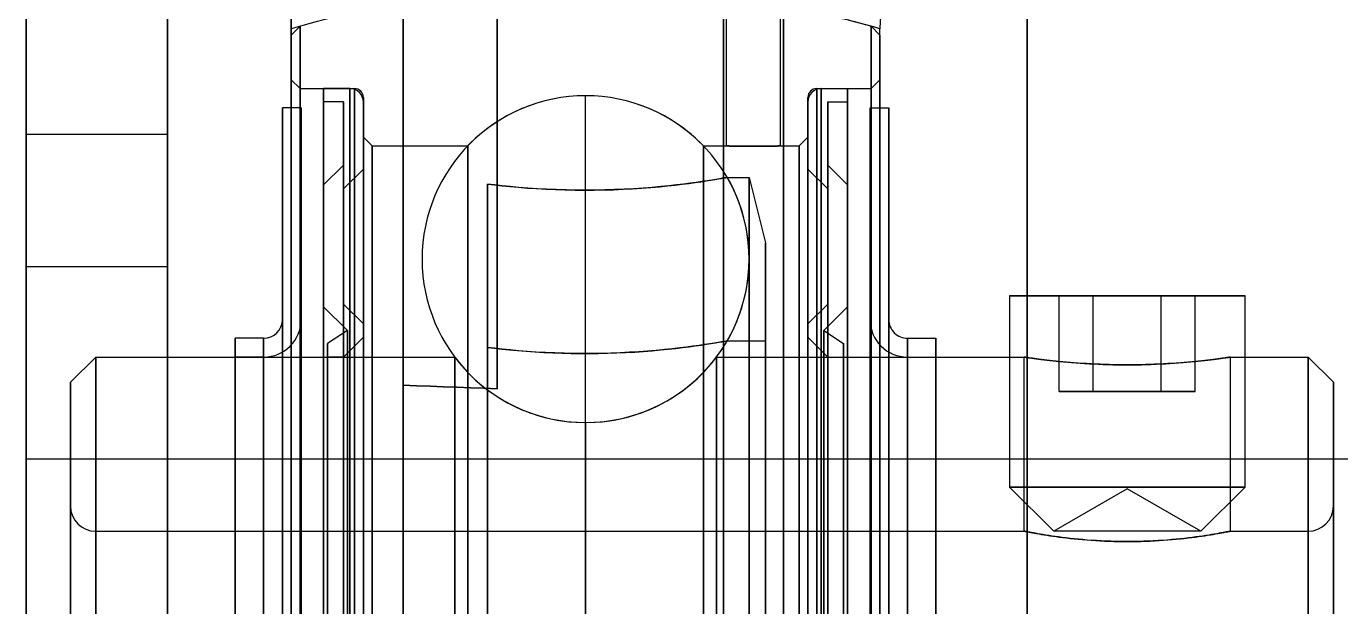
# Model space of a CAD drawing. Header units: millimetres. Extents: x 150937 to 394412, y 327166 to 584759.
# Drawn here: x 224590.89 to 224635.54, y 443110.91 to 443130.65 of the extents above; entities that cross this region are included whole.
import ezdxf

# ---------------------------------------------------------------- set-up
doc = ezdxf.new("R2010")
doc.units = ezdxf.units.MM
doc.layers.add('MAIN-1', color=7, linetype='Continuous')

# ---------------------------------------------------------------- blocks, each defined once
blk = doc.blocks.new('ucf207')
at = {"layer": 'MAIN-1'}
for p, q in [((0, -46), (0, 46)), ((0, 46), (0, -46)), ((0, 31), (0, 46)), ((0, 46), (0, 31)), ((4.8, 31), (4.8, 46)), ((4.8, 46), (4.8, 31)), ((12.8, 46), (12.8, -46)), ((12.8, -46), (12.8, 46)), ((34, 44.889), (34, -44.889)), ((34, -44.889), (34, 44.889)), ((16, 22.341), (16, 40.019)), ((16, 40.019), (16, 22.341)), ((34, 39.583), (34, 0)), ((4.8, -38.88), (4.8, 38.88)), ((4.8, 38.88), (4.8, -38.88)), ((9, -38.88), (9, 38.88)), ((9, 38.88), (9, -38.88)), ((12.8, 22.464), (12.8, 37.161)), ((12.8, 37.161), (12.8, 22.464)), ((16, 22.341), (16, 37.161)), ((16, 37.161), (16, 22.341)), ((23.68, 35.92), (23.68, -36)), ((23.68, -36), (23.68, 35.92)), ((25.72, 35.92), (25.72, -36)), ((25.72, -36), (25.72, 35.92)), ((23.68, 35.614), (23.68, 0)), ((23.68, 0), (23.68, 35.614)), ((23.791, 30.6), (23.791, 35.68)), ((25.609, 35.388), (25.609, 30.6)), ((25.72, 35.286), (25.72, 0)), ((25.72, 0), (25.72, 35.286)), ((9, 34.369), (9.3, 34.669)), ((9, 14.4), (9, 34.583)), ((9.3, 0), (9.3, 34.669)), ((9.3, 34.669), (9.3, 0)), ((28.7, 34.669), (28.7, 0)), ((28.7, 0), (28.7, 34.669)), ((28.7, 34.669), (29, 34.369)), ((29, 0), (29, 34.583)), ((9, 34.369), (9, -34.369)), ((9, -34.369), (9, 34.369)), ((29, 0), (29, 34.369)), ((29, 34.369), (29, -34.369)), ((29, -34.369), (29, 34.369)), ((9, 32.85), (9.3, 32.55)), ((9, -32.85), (9, 32.85)), ((9, 32.85), (9, -32.85)), ((28.7, 32.55), (29, 32.85)), ((29, -32.85), (29, 32.85)), ((29, 32.85), (29, -32.85)), ((9.3, -32.55), (9.3, 32.55)), ((9.3, 32.55), (11.15, 32.55)), ((9.3, 32.55), (9.3, -32.55)), ((10.994, 32.55), (10.102, 32.55)), ((10.102, -32.55), (10.102, 32.55)), ((10.102, 32.55), (10.102, -32.55)), ((10.994, 0), (10.994, 32.55)), ((10.994, 32.55), (10.994, 0)), ((11.15, 0), (11.15, 32.55)), ((11.15, 32.55), (11.15, 0)), ((11.45, 32.25), (11.45, 0)), ((11.45, 0), (11.45, 32.25)), ((19, 0), (19, 32.305)), ((26.55, 0), (26.55, 32.25)), ((26.55, 32.25), (26.55, 0)), ((26.85, 32.55), (28.7, 32.55)), ((26.85, 0), (26.85, 32.55)), ((26.85, 32.55), (26.85, 0)), ((27.006, 0), (27.006, 32.55)), ((27.006, 32.55), (27.898, 32.55)), ((27.006, 32.55), (27.006, 0)), ((27.898, -32.55), (27.898, 32.55)), ((27.898, 32.55), (27.898, -32.55)), ((28.7, -32.55), (28.7, 32.55)), ((28.7, 32.55), (28.7, -32.55)), ((9.338, 31.899), (8.7, 31.899)), ((8.7, -31.899), (8.7, 31.899)), ((8.7, 31.899), (8.7, -31.899)), ((9.338, -31.899), (9.338, 31.899)), ((9.338, 31.899), (9.338, -31.899)), ((10.102, -32.093), (10.102, 32.094)), ((10.776, 32.094), (10.102, 32.094)), ((10.102, 32.094), (10.102, -32.093)), ((10.776, -32.093), (10.776, 32.094)), ((10.776, 32.094), (10.776, -32.093)), ((11.45, 0), (11.45, 32.094)), ((11.45, 32.094), (11.45, 0)), ((26.55, 0), (26.55, 32.094)), ((26.55, 32.094), (26.55, 0)), ((27.224, 32.094), (27.898, 32.094)), ((27.224, -32.093), (27.224, 32.094)), ((27.224, 32.094), (27.224, -32.093)), ((27.898, -32.093), (27.898, 32.094)), ((27.898, 32.094), (27.898, -32.093)), ((28.662, -31.899), (28.662, 31.899)), ((28.662, 31.899), (29.3, 31.899)), ((28.662, 31.899), (28.662, -31.899)), ((29.3, -31.899), (29.3, 31.899)), ((29.3, 31.899), (29.3, -31.899)), ((0, 26.5), (0, 31)), ((0, 26.5), (0, 31)), ((0, 31), (4.8, 31)), ((0, 31), (4.8, 31)), ((4.8, 26.5), (4.8, 31)), ((4.8, 31), (4.8, 26.5)), ((11.45, 30.9), (11.75, 30.6)), ((11.45, -30.9), (11.45, 30.9)), ((11.45, 30.9), (11.45, -30.9)), ((26.25, 30.6), (26.55, 30.9)), ((26.55, -30.9), (26.55, 30.9)), ((26.55, 30.9), (26.55, -30.9)), ((11.75, -30.6), (11.75, 30.6)), ((11.75, 30.6), (14.996, 30.6)), ((11.75, 30.6), (11.75, -30.6)), ((14.996, 0), (14.996, 30.6)), ((14.996, 30.6), (14.996, 0)), ((23.004, 0), (23.004, 30.6)), ((23.004, 30.6), (23.004, 0)), ((23.004, 30.6), (23.791, 30.6)), ((23.792, 30.6), (23.791, 30.6)), ((23.791, 30.6), (23.792, 30.6)), ((23.795, 30.6), (23.792, 30.6)), ((23.792, 30.6), (23.794, 30.6)), ((23.794, 30.6), (23.799, 30.6)), ((23.8, 30.6), (23.795, 30.6)), ((23.799, 30.6), (23.805, 30.6)), ((23.807, 30.6), (23.8, 30.6)), ((23.805, 30.6), (23.813, 30.599)), ((23.815, 30.599), (23.807, 30.6)), ((23.813, 30.599), (23.823, 30.599)), ((23.826, 30.599), (23.815, 30.599)), ((23.823, 30.599), (23.835, 30.599)), ((23.839, 30.599), (23.826, 30.599)), ((23.835, 30.599), (23.849, 30.598)), ((23.854, 30.598), (23.839, 30.599)), ((23.849, 30.598), (23.864, 30.598)), ((23.871, 30.598), (23.854, 30.598)), ((23.864, 30.598), (23.881, 30.597)), ((23.89, 30.597), (23.871, 30.598)), ((23.881, 30.597), (23.9, 30.597)), ((23.91, 30.597), (23.89, 30.597)), ((23.9, 30.597), (23.921, 30.596)), ((23.933, 30.596), (23.91, 30.597)), ((23.921, 30.596), (23.943, 30.596)), ((23.956, 30.596), (23.933, 30.596)), ((23.943, 30.596), (23.966, 30.595)), ((23.982, 30.595), (23.956, 30.596)), ((23.966, 30.595), (23.991, 30.595)), ((24.008, 30.594), (23.982, 30.595)), ((23.991, 30.595), (24.017, 30.594)), ((24.036, 30.594), (24.008, 30.594)), ((24.017, 30.594), (24.043, 30.594)), ((24.064, 30.593), (24.036, 30.594)), ((24.043, 30.594), (24.071, 30.593)), ((24.095, 30.592), (24.064, 30.593)), ((24.071, 30.593), (24.101, 30.592)), ((24.127, 30.592), (24.095, 30.592)), ((24.101, 30.592), (24.131, 30.592)), ((24.16, 30.591), (24.127, 30.592)), ((24.131, 30.592), (24.164, 30.591)), ((24.195, 30.591), (24.16, 30.591)), ((24.164, 30.591), (24.197, 30.591)), ((24.231, 30.59), (24.195, 30.591)), ((24.197, 30.591), (24.232, 30.59)), ((24.269, 30.59), (24.231, 30.59)), ((24.232, 30.59), (24.268, 30.59)), ((24.268, 30.59), (24.305, 30.589)), ((24.308, 30.589), (24.269, 30.59)), ((24.305, 30.589), (24.343, 30.589)), ((24.347, 30.589), (24.308, 30.589)), ((24.343, 30.589), (24.381, 30.588)), ((24.387, 30.588), (24.347, 30.589)), ((24.381, 30.588), (24.42, 30.588)), ((24.429, 30.588), (24.387, 30.588)), ((24.42, 30.588), (24.46, 30.587)), ((24.47, 30.587), (24.429, 30.588)), ((24.46, 30.587), (24.5, 30.587)), ((24.512, 30.587), (24.47, 30.587)), ((24.5, 30.587), (24.54, 30.587)), ((24.554, 30.587), (24.512, 30.587)), ((24.54, 30.587), (24.581, 30.587)), ((24.596, 30.587), (24.554, 30.587)), ((24.581, 30.587), (24.621, 30.587)), ((24.638, 30.587), (24.596, 30.587)), ((24.621, 30.587), (24.661, 30.587)), ((24.679, 30.586), (24.638, 30.587)), ((24.661, 30.587), (24.7, 30.586)), ((24.721, 30.586), (24.679, 30.586)), ((24.7, 30.586), (24.739, 30.587)), ((24.762, 30.587), (24.721, 30.586)), ((24.739, 30.587), (24.779, 30.587)), ((24.804, 30.587), (24.762, 30.587)), ((24.779, 30.587), (24.819, 30.587)), ((24.846, 30.587), (24.804, 30.587)), ((24.819, 30.587), (24.86, 30.587)), ((24.888, 30.587), (24.846, 30.587)), ((24.86, 30.587), (24.9, 30.587)), ((24.93, 30.587), (24.888, 30.587)), ((24.9, 30.587), (24.94, 30.587)), ((24.971, 30.588), (24.93, 30.587)), ((24.94, 30.587), (24.98, 30.588)), ((25.013, 30.588), (24.971, 30.588)), ((24.98, 30.588), (25.019, 30.588)), ((25.053, 30.589), (25.013, 30.588)), ((25.019, 30.588), (25.057, 30.589)), ((25.092, 30.589), (25.053, 30.589)), ((25.057, 30.589), (25.095, 30.589)), ((25.131, 30.59), (25.092, 30.589)), ((25.095, 30.589), (25.132, 30.59)), ((25.169, 30.59), (25.131, 30.59)), ((25.132, 30.59), (25.168, 30.59)), ((25.168, 30.59), (25.203, 30.591)), ((25.205, 30.591), (25.169, 30.59)), ((25.203, 30.591), (25.236, 30.591)), ((25.24, 30.591), (25.205, 30.591)), ((25.236, 30.591), (25.269, 30.592)), ((25.273, 30.592), (25.24, 30.591)), ((25.269, 30.592), (25.299, 30.592)), ((25.305, 30.592), (25.273, 30.592)), ((25.299, 30.592), (25.329, 30.593)), ((25.336, 30.593), (25.305, 30.592)), ((25.329, 30.593), (25.357, 30.594)), ((25.364, 30.594), (25.336, 30.593)), ((25.357, 30.594), (25.383, 30.594)), ((25.392, 30.594), (25.364, 30.594)), ((25.383, 30.594), (25.409, 30.595)), ((25.418, 30.595), (25.392, 30.594)), ((25.409, 30.595), (25.434, 30.595)), ((25.444, 30.596), (25.418, 30.595)), ((25.434, 30.595), (25.457, 30.596)), ((25.467, 30.596), (25.444, 30.596)), ((25.457, 30.596), (25.479, 30.596)), ((25.49, 30.597), (25.467, 30.596)), ((25.479, 30.596), (25.5, 30.597)), ((25.51, 30.597), (25.49, 30.597)), ((25.5, 30.597), (25.519, 30.597)), ((25.529, 30.598), (25.51, 30.597)), ((25.519, 30.597), (25.536, 30.598)), ((25.546, 30.598), (25.529, 30.598)), ((25.536, 30.598), (25.551, 30.598)), ((25.561, 30.599), (25.546, 30.598)), ((25.551, 30.598), (25.565, 30.599)), ((25.574, 30.599), (25.561, 30.599)), ((25.565, 30.599), (25.577, 30.599)), ((25.585, 30.599), (25.574, 30.599)), ((25.577, 30.599), (25.587, 30.599)), ((25.593, 30.6), (25.585, 30.599)), ((25.587, 30.599), (25.595, 30.6)), ((25.6, 30.6), (25.593, 30.6)), ((25.595, 30.6), (25.601, 30.6)), ((25.605, 30.6), (25.6, 30.6)), ((25.601, 30.6), (25.606, 30.6)), ((25.608, 30.6), (25.605, 30.6)), ((25.606, 30.6), (25.608, 30.6)), ((25.609, 30.6), (25.608, 30.6)), ((25.608, 30.6), (25.609, 30.6)), ((25.609, 30.6), (26.25, 30.6)), ((26.25, -30.6), (26.25, 30.6)), ((26.25, 30.6), (26.25, -30.6)), ((10.776, 29.946), (10.102, 29.272)), ((10.776, 29.946), (10.776, -29.946)), ((10.776, -29.946), (10.776, 29.946)), ((27.224, 29.946), (27.898, 29.272)), ((27.224, 29.946), (27.224, -29.946)), ((27.224, -29.946), (27.224, 29.946)), ((11.45, 29.811), (10.776, 29.137)), ((11.45, -29.811), (11.45, 29.811)), ((11.45, 29.811), (11.45, -29.811)), ((23.397, 29.456), (23.519, 29.477)), ((23.546, 29.481), (23.428, 29.461)), ((23.519, 29.477), (23.62, 29.494)), ((23.643, 29.498), (23.546, 29.481)), ((23.62, 29.494), (23.68, 29.504)), ((23.717, 29.511), (23.643, 29.498)), ((23.68, 29.504), (23.727, 29.513)), ((23.77, 29.52), (23.717, 29.511)), ((23.727, 29.513), (23.764, 29.519)), ((23.764, 29.519), (23.79, 29.524)), ((23.801, 29.526), (23.77, 29.52)), ((23.79, 29.524), (23.806, 29.527)), ((23.811, 29.528), (23.801, 29.526)), ((23.806, 29.527), (23.811, 29.528)), ((23.811, 29.528), (24.555, 29.528)), ((24.555, 29.528), (25.11, 27.306)), ((24.555, 29.528), (24.555, -29.527)), ((24.555, -29.527), (24.555, 29.528)), ((26.55, 29.811), (27.224, 29.137)), ((26.55, -29.811), (26.55, 29.811)), ((26.55, 29.811), (26.55, -29.811)), ((10.102, 29.272), (10.102, -29.272)), ((10.102, -29.272), (10.102, 29.272)), ((10.776, -29.137), (10.776, 29.137)), ((10.776, 29.137), (10.776, -29.137)), ((15.905, 29.274), (15.667, 29.303)), ((15.667, 29.303), (15.667, 3.638)), ((15.667, 29.303), (15.903, 29.274)), ((15.667, 23.748), (15.667, 29.303)), ((15.667, 29.303), (15.667, 23.748)), ((15.667, 3.638), (15.667, 29.303)), ((15.903, 29.274), (16.158, 29.246)), ((16.163, 29.245), (15.905, 29.274)), ((16.158, 29.246), (16.431, 29.218)), ((16.438, 29.218), (16.163, 29.245)), ((16.431, 29.218), (16.719, 29.192)), ((16.729, 29.191), (16.438, 29.218)), ((16.719, 29.192), (17.021, 29.168)), ((17.034, 29.167), (16.729, 29.191)), ((17.021, 29.168), (17.334, 29.147)), ((17.35, 29.146), (17.034, 29.167)), ((17.334, 29.147), (17.655, 29.129)), ((17.674, 29.128), (17.35, 29.146)), ((17.655, 29.129), (17.982, 29.114)), ((18.004, 29.113), (17.674, 29.128)), ((17.982, 29.114), (18.311, 29.104)), ((18.336, 29.103), (18.004, 29.113)), ((18.311, 29.104), (18.64, 29.097)), ((18.667, 29.097), (18.336, 29.103)), ((18.64, 29.097), (18.964, 29.095)), ((18.994, 29.095), (18.667, 29.097)), ((18.964, 29.095), (19.288, 29.096)), ((19.321, 29.097), (18.994, 29.095)), ((19.288, 29.096), (19.616, 29.102)), ((19.652, 29.103), (19.321, 29.097)), ((19.616, 29.102), (19.946, 29.112)), ((19.984, 29.113), (19.652, 29.103)), ((19.946, 29.112), (20.273, 29.125)), ((20.314, 29.127), (19.984, 29.113)), ((20.273, 29.125), (20.596, 29.143)), ((20.639, 29.145), (20.314, 29.127)), ((20.596, 29.143), (20.911, 29.163)), ((20.955, 29.166), (20.639, 29.145)), ((20.911, 29.163), (21.215, 29.187)), ((21.26, 29.19), (20.955, 29.166)), ((21.215, 29.187), (21.507, 29.212)), ((21.552, 29.217), (21.26, 29.19)), ((21.507, 29.212), (21.783, 29.24)), ((21.828, 29.244), (21.552, 29.217)), ((21.783, 29.24), (22.042, 29.268)), ((22.086, 29.273), (21.828, 29.244)), ((22.042, 29.268), (22.283, 29.296)), ((22.325, 29.302), (22.086, 29.273)), ((22.283, 29.296), (22.505, 29.325)), ((22.547, 29.33), (22.325, 29.302)), ((22.505, 29.325), (22.716, 29.353)), ((22.757, 29.359), (22.547, 29.33)), ((22.716, 29.353), (22.913, 29.381)), ((22.952, 29.387), (22.757, 29.359)), ((22.913, 29.381), (23.093, 29.408)), ((23.13, 29.414), (22.952, 29.387)), ((23.093, 29.408), (23.255, 29.433)), ((23.289, 29.439), (23.13, 29.414)), ((23.255, 29.433), (23.397, 29.456)), ((23.428, 29.461), (23.289, 29.439)), ((27.224, -29.137), (27.224, 29.137)), ((27.224, 29.137), (27.224, -29.137)), ((27.898, 29.272), (27.898, -29.272)), ((27.898, -29.272), (27.898, 29.272)), ((25.11, -27.305), (25.11, 27.306)), ((25.11, 27.306), (25.11, -27.305)), ((0, -26.5), (0, 26.5)), ((0, 26.5), (0, -26.5)), ((0, 26.5), (4.8, 26.5)), ((0, 26.5), (4.8, 26.5)), ((4.8, -26.5), (4.8, 26.5)), ((4.8, 26.5), (4.8, -26.5)), ((33.4, 25.5), (34, 25.5)), ((41.4, 25.5), (33.4, 25.5)), ((33.4, 25.5), (33.4, 19)), ((34, 25.5), (41.4, 25.5)), ((35.091, 25.5), (36.245, 25.5)), ((36.245, 25.5), (35.091, 25.5)), ((35.091, 22.25), (35.091, 25.5)), ((36.245, 25.5), (38.555, 25.5)), ((38.555, 25.5), (36.245, 25.5)), ((36.245, 22.25), (36.245, 25.5)), ((36.245, 22.25), (36.245, 25.5)), ((38.555, 25.5), (39.709, 25.5)), ((39.709, 25.5), (38.555, 25.5)), ((38.555, 22.25), (38.555, 25.5)), ((38.555, 22.25), (38.555, 25.5)), ((39.709, 22.25), (39.709, 25.5)), ((41.4, 23.42), (41.4, 25.5)), ((10.102, -25.13), (10.102, 25.131)), ((10.911, 24.322), (10.102, 25.131)), ((10.102, 25.131), (10.102, -25.13)), ((10.776, 25.224), (10.776, -25.224)), ((11.45, 24.55), (10.776, 25.224)), ((10.776, -25.224), (10.776, 25.224)), ((26.55, 24.55), (27.224, 25.224)), ((27.089, 24.322), (27.898, 25.131)), ((27.224, 25.224), (27.224, -25.224)), ((27.224, -25.224), (27.224, 25.224)), ((27.898, -25.13), (27.898, 25.131)), ((27.898, 25.131), (27.898, -25.13)), ((8.7, 24.696), (8.7, 0)), ((8.7, 0), (8.7, 24.696)), ((9.338, 24.696), (9.338, 0)), ((28.662, 0), (28.662, 24.696)), ((29.3, 24.696), (29.3, 0)), ((29.3, 0), (29.3, 24.696)), ((10.911, 24.322), (10.237, 23.877)), ((10.911, 24.322), (10.911, -24.322)), ((10.911, -24.322), (10.911, 24.322)), ((11.45, 24.55), (11.45, -24.55)), ((11.45, -24.55), (11.45, 24.55)), ((26.55, 24.55), (26.55, -24.55)), ((26.55, -24.55), (26.55, 24.55)), ((27.089, 24.322), (27.763, 23.877)), ((27.089, 24.322), (27.089, -24.322)), ((27.089, -24.322), (27.089, 24.322)), ((7.1, 24.058), (7.1, -24.058)), ((8.062, 24.058), (7.1, 24.058)), ((7.1, -24.058), (7.1, 24.058)), ((8.062, 24.058), (8.062, 0)), ((8.062, 0), (8.062, 24.058)), ((10.237, 23.877), (10.237, -23.876)), ((10.237, -23.876), (10.237, 23.877)), ((11.45, 24.094), (10.776, 23.42)), ((11.45, -24.094), (11.45, 24.094)), ((11.45, 24.094), (11.45, -24.094)), ((15.906, 23.719), (15.667, 23.748)), ((15.667, 3.276), (15.667, 23.748)), ((15.667, 23.748), (15.9, 23.72)), ((15.667, 23.748), (15.667, 3.276)), ((15.9, 23.72), (16.149, 23.692)), ((16.162, 23.69), (15.906, 23.719)), ((16.149, 23.692), (16.413, 23.665)), ((16.434, 23.663), (16.162, 23.69)), ((16.413, 23.665), (16.691, 23.64)), ((21.681, 23.674), (21.401, 23.648)), ((21.543, 23.661), (21.809, 23.687)), ((21.947, 23.702), (21.681, 23.674)), ((21.809, 23.687), (22.061, 23.715)), ((22.196, 23.731), (21.947, 23.702)), ((22.061, 23.715), (22.296, 23.743)), ((22.428, 23.76), (22.196, 23.731)), ((22.296, 23.743), (22.516, 23.771)), ((22.647, 23.788), (22.428, 23.76)), ((22.516, 23.771), (22.725, 23.799)), ((22.853, 23.817), (22.647, 23.788)), ((22.725, 23.799), (22.922, 23.827)), ((23.044, 23.846), (22.853, 23.817)), ((22.922, 23.827), (23.102, 23.854)), ((23.218, 23.872), (23.044, 23.846)), ((23.102, 23.854), (23.265, 23.88)), ((23.371, 23.897), (23.218, 23.872)), ((23.265, 23.88), (23.409, 23.903)), ((23.503, 23.919), (23.371, 23.897)), ((23.409, 23.903), (23.532, 23.924)), ((23.612, 23.937), (23.503, 23.919)), ((23.532, 23.924), (23.633, 23.941)), ((23.697, 23.952), (23.612, 23.937)), ((23.633, 23.941), (23.712, 23.955)), ((23.759, 23.963), (23.697, 23.952)), ((23.712, 23.955), (23.767, 23.965)), ((23.796, 23.97), (23.759, 23.963)), ((23.767, 23.965), (23.8, 23.971)), ((23.811, 23.972), (23.796, 23.97)), ((23.8, 23.971), (23.811, 23.972)), ((23.811, 23.972), (25.11, 23.972)), ((23.811, 23.972), (23.811, 23.972)), ((23.811, 23.972), (23.811, 23.972)), ((23.811, 23.972), (23.811, 23.972)), ((23.811, 23.972), (23.811, 23.972)), ((23.811, 23.972), (23.811, 23.972)), ((23.811, 23.972), (23.811, 23.972)), ((25.11, -23.972), (25.11, 23.972)), ((25.11, 23.972), (25.11, -23.972)), ((26.55, 24.094), (27.224, 23.42)), ((26.55, -24.094), (26.55, 24.094)), ((26.55, 24.094), (26.55, -24.094)), ((27.763, 23.877), (27.763, -23.876)), ((27.763, -23.876), (27.763, 23.877)), ((29.938, 24.058), (30.9, 24.058)), ((29.938, 24.058), (29.938, 0)), ((29.938, 0), (29.938, 24.058)), ((30.9, 24.058), (30.9, -24.058)), ((30.9, -24.058), (30.9, 24.058)), ((1.5, 22.562), (2.358, 23.42)), ((2.358, 23.42), (14.554, 23.42)), ((2.358, 23.42), (2.358, -23.42)), ((2.358, -23.42), (2.358, 23.42)), ((7.1, -23.42), (7.1, 23.42)), ((8.062, 23.42), (7.1, 23.42)), ((7.1, 23.42), (7.1, -23.42)), ((8.062, 0), (8.062, 23.42)), ((8.062, 23.42), (8.062, 0)), ((10.237, -23.42), (10.237, 23.42)), ((10.776, 23.42), (10.237, 23.42)), ((10.237, 23.42), (10.237, -23.42)), ((10.776, -23.42), (10.776, 23.42)), ((10.776, 23.42), (10.776, -23.42)), ((14.554, 23.42), (14.554, 0)), ((14.554, 0), (14.554, 23.42)), ((16.72, 23.637), (16.434, 23.663)), ((16.691, 23.64), (16.98, 23.616)), ((17.018, 23.613), (16.72, 23.637)), ((16.98, 23.616), (17.278, 23.595)), ((17.324, 23.592), (17.018, 23.613)), ((17.278, 23.595), (17.583, 23.577)), ((17.638, 23.575), (17.324, 23.592)), ((17.583, 23.577), (17.892, 23.563)), ((17.957, 23.56), (17.638, 23.575)), ((17.892, 23.563), (18.204, 23.552)), ((18.276, 23.55), (17.957, 23.56)), ((18.204, 23.552), (18.515, 23.544)), ((18.595, 23.543), (18.276, 23.55)), ((18.515, 23.544), (18.823, 23.541)), ((18.91, 23.54), (18.595, 23.543)), ((18.823, 23.541), (19.127, 23.54)), ((19.221, 23.541), (18.91, 23.54)), ((19.127, 23.54), (19.434, 23.543)), ((19.538, 23.545), (19.221, 23.541)), ((19.434, 23.543), (19.745, 23.55)), ((19.857, 23.554), (19.538, 23.545)), ((19.745, 23.55), (20.057, 23.561)), ((20.177, 23.566), (19.857, 23.554)), ((20.057, 23.561), (20.367, 23.575)), ((20.494, 23.582), (20.177, 23.566)), ((20.367, 23.575), (20.673, 23.592)), ((20.805, 23.601), (20.494, 23.582)), ((20.673, 23.592), (20.972, 23.613)), ((21.108, 23.623), (20.805, 23.601)), ((20.972, 23.613), (21.263, 23.636)), ((21.401, 23.648), (21.108, 23.623)), ((21.263, 23.636), (21.543, 23.661)), ((23.446, 23.42), (23.446, 0)), ((23.446, 0), (23.446, 23.42)), ((23.446, 23.42), (33.9, 23.42)), ((27.224, -23.42), (27.224, 23.42)), ((27.224, 23.42), (27.763, 23.42)), ((27.224, 23.42), (27.224, -23.42)), ((27.763, -23.42), (27.763, 23.42)), ((27.763, 23.42), (27.763, -23.42)), ((29.938, 0), (29.938, 23.42)), ((29.938, 23.42), (29.938, 0)), ((29.938, 23.42), (30.9, 23.42)), ((30.9, -23.42), (30.9, 23.42)), ((30.9, 23.42), (30.9, -23.42)), ((33.903, 23.419), (33.9, 23.42)), ((33.9, 23.42), (33.902, 23.42)), ((33.9, 17.5), (33.9, 23.42)), ((33.902, 23.42), (33.907, 23.419)), ((33.913, 23.418), (33.903, 23.419)), ((33.907, 23.419), (33.916, 23.418)), ((33.93, 23.415), (33.913, 23.418)), ((33.916, 23.418), (33.929, 23.416)), ((33.929, 23.416), (33.945, 23.413)), ((33.955, 23.412), (33.93, 23.415)), ((33.945, 23.413), (33.965, 23.41)), ((33.986, 23.407), (33.955, 23.412)), ((33.965, 23.41), (34.002, 23.405)), ((34.024, 23.402), (33.986, 23.407)), ((34.002, 23.405), (34.046, 23.399)), ((34.07, 23.395), (34.024, 23.402)), ((34.046, 23.399), (34.098, 23.391)), ((34.123, 23.388), (34.07, 23.395)), ((34.098, 23.391), (34.158, 23.383)), ((34.182, 23.379), (34.123, 23.388)), ((34.158, 23.383), (34.225, 23.374)), ((34.249, 23.37), (34.182, 23.379)), ((34.225, 23.374), (34.3, 23.364)), ((34.321, 23.361), (34.249, 23.37)), ((34.3, 23.364), (34.381, 23.353)), ((34.4, 23.35), (34.321, 23.361)), ((34.381, 23.353), (34.469, 23.342)), ((34.485, 23.34), (34.4, 23.35)), ((34.469, 23.342), (34.564, 23.33)), ((34.575, 23.329), (34.485, 23.34)), ((34.564, 23.33), (34.664, 23.318)), ((34.67, 23.317), (34.575, 23.329)), ((34.664, 23.318), (34.768, 23.306)), ((34.769, 23.306), (34.67, 23.317)), ((34.768, 23.306), (34.877, 23.294)), ((34.872, 23.295), (34.769, 23.306)), ((34.979, 23.283), (34.872, 23.295)), ((34.877, 23.294), (34.99, 23.282)), ((35.092, 23.272), (34.979, 23.283)), ((34.99, 23.282), (35.11, 23.27)), ((35.21, 23.26), (35.092, 23.272)), ((35.11, 23.27), (35.236, 23.258)), ((35.334, 23.249), (35.21, 23.26)), ((35.236, 23.258), (35.369, 23.246)), ((35.463, 23.238), (35.334, 23.249)), ((35.369, 23.246), (35.506, 23.234)), ((35.597, 23.227), (35.463, 23.238)), ((35.506, 23.234), (35.649, 23.223)), ((35.735, 23.217), (35.597, 23.227)), ((35.649, 23.223), (35.797, 23.212)), ((39.003, 23.212), (39.151, 23.223)), ((39.203, 23.227), (39.065, 23.217)), ((39.151, 23.223), (39.294, 23.234)), ((39.337, 23.238), (39.203, 23.227)), ((39.294, 23.234), (39.431, 23.246)), ((39.466, 23.249), (39.337, 23.238)), ((39.431, 23.246), (39.564, 23.258)), ((39.59, 23.26), (39.466, 23.249)), ((39.564, 23.258), (39.69, 23.27)), ((39.708, 23.272), (39.59, 23.26)), ((39.69, 23.27), (39.81, 23.282)), ((39.821, 23.283), (39.708, 23.272)), ((39.81, 23.282), (39.923, 23.294)), ((39.928, 23.295), (39.821, 23.283)), ((39.923, 23.294), (40.032, 23.306)), ((40.031, 23.306), (39.928, 23.295)), ((40.13, 23.317), (40.031, 23.306)), ((40.032, 23.306), (40.136, 23.318)), ((40.225, 23.329), (40.13, 23.317)), ((40.136, 23.318), (40.236, 23.33)), ((40.315, 23.34), (40.225, 23.329)), ((40.236, 23.33), (40.331, 23.342)), ((40.4, 23.35), (40.315, 23.34)), ((40.331, 23.342), (40.419, 23.353)), ((40.479, 23.361), (40.4, 23.35)), ((40.419, 23.353), (40.5, 23.364)), ((40.551, 23.37), (40.479, 23.361)), ((40.5, 23.364), (40.575, 23.374)), ((40.618, 23.379), (40.551, 23.37)), ((40.575, 23.374), (40.642, 23.383)), ((40.677, 23.388), (40.618, 23.379)), ((40.642, 23.383), (40.702, 23.391)), ((40.73, 23.395), (40.677, 23.388)), ((40.702, 23.391), (40.754, 23.399)), ((40.776, 23.402), (40.73, 23.395)), ((40.754, 23.399), (40.798, 23.405)), ((40.814, 23.407), (40.776, 23.402)), ((40.798, 23.405), (40.835, 23.41)), ((40.845, 23.412), (40.814, 23.407)), ((40.835, 23.41), (40.855, 23.413)), ((40.87, 23.415), (40.845, 23.412)), ((40.855, 23.413), (40.871, 23.416)), ((40.887, 23.418), (40.87, 23.415)), ((40.871, 23.416), (40.884, 23.418)), ((40.884, 23.418), (40.893, 23.419)), ((40.897, 23.419), (40.887, 23.418)), ((40.893, 23.419), (40.898, 23.42)), ((40.9, 23.42), (40.897, 23.419)), ((40.898, 23.42), (40.9, 23.42)), ((40.9, 23.42), (41.4, 23.42)), ((40.9, 23.42), (40.9, 17.5)), ((41.4, 23.42), (43.542, 23.42)), ((41.4, 19), (41.4, 23.42)), ((43.542, 23.42), (44.4, 22.562)), ((43.542, 23.42), (43.542, -23.42)), ((43.542, -23.42), (43.542, 23.42)), ((35.877, 23.207), (35.735, 23.217)), ((35.797, 23.212), (35.949, 23.202)), ((36.023, 23.198), (35.877, 23.207)), ((35.949, 23.202), (36.104, 23.193)), ((36.171, 23.19), (36.023, 23.198)), ((36.104, 23.193), (36.263, 23.185)), ((36.322, 23.182), (36.171, 23.19)), ((36.263, 23.185), (36.424, 23.178)), ((36.475, 23.175), (36.322, 23.182)), ((36.424, 23.178), (36.586, 23.171)), ((36.629, 23.17), (36.475, 23.175)), ((36.586, 23.171), (36.75, 23.166)), ((36.784, 23.165), (36.629, 23.17)), ((36.75, 23.166), (36.914, 23.162)), ((36.94, 23.162), (36.784, 23.165)), ((36.914, 23.162), (37.077, 23.159)), ((37.094, 23.159), (36.94, 23.162)), ((37.077, 23.159), (37.239, 23.158)), ((37.248, 23.158), (37.094, 23.159)), ((37.239, 23.158), (37.4, 23.157)), ((37.4, 23.157), (37.248, 23.158)), ((37.552, 23.158), (37.4, 23.157)), ((37.4, 23.157), (37.561, 23.158)), ((37.706, 23.159), (37.552, 23.158)), ((37.561, 23.158), (37.723, 23.159)), ((37.86, 23.162), (37.706, 23.159)), ((37.723, 23.159), (37.886, 23.162)), ((38.016, 23.165), (37.86, 23.162)), ((37.886, 23.162), (38.05, 23.166)), ((38.171, 23.17), (38.016, 23.165)), ((38.05, 23.166), (38.214, 23.171)), ((38.325, 23.175), (38.171, 23.17)), ((38.214, 23.171), (38.376, 23.178)), ((38.478, 23.182), (38.325, 23.175)), ((38.376, 23.178), (38.537, 23.185)), ((38.629, 23.19), (38.478, 23.182)), ((38.537, 23.185), (38.696, 23.193)), ((38.777, 23.198), (38.629, 23.19)), ((38.696, 23.193), (38.851, 23.202)), ((38.923, 23.207), (38.777, 23.198)), ((38.851, 23.202), (39.003, 23.212)), ((39.065, 23.217), (38.923, 23.207)), ((1.5, 22.562), (1.5, -22.562)), ((1.5, -22.562), (1.5, 22.562)), ((12.8, 22.464), (12.8, -22.464)), ((12.8, 22.464), (13.258, 22.446)), ((13.258, 22.446), (12.8, 22.464)), ((12.8, -22.464), (12.8, 22.464)), ((13.258, 22.446), (13.716, 22.429)), ((13.716, 22.429), (13.258, 22.446)), ((13.716, 22.429), (14.173, 22.411)), ((14.173, 22.411), (13.716, 22.429)), ((14.173, 22.411), (14.63, 22.394)), ((14.63, 22.394), (14.173, 22.411)), ((14.63, 22.394), (15.087, 22.376)), ((15.087, 22.376), (14.63, 22.394)), ((15.087, 22.376), (15.544, 22.358)), ((15.544, 22.358), (15.087, 22.376)), ((15.544, 22.358), (16, 22.341)), ((16, 22.341), (15.544, 22.358)), ((44.4, 22.562), (44.4, -22.562)), ((44.4, -22.562), (44.4, 22.562)), ((35.091, 22.25), (36.245, 22.25)), ((36.245, 22.25), (35.091, 22.25)), ((36.245, 22.25), (38.555, 22.25)), ((38.555, 22.25), (36.245, 22.25)), ((39.709, 22.25), (38.555, 22.25)), ((38.555, 22.25), (39.709, 22.25)), ((19, 21.195), (19, 0)), ((41.4, 19), (33.4, 19)), ((33.4, 19), (34.9, 17.5)), ((33.4, 19), (41.4, 19)), ((37.4, 18.943), (34.9, 17.5)), ((39.9, 17.5), (37.4, 18.943)), ((39.9, 17.5), (41.4, 19)), ((1.5, 0), (1.5, 18.358)), ((44.4, 0), (44.4, 18.358)), ((2.358, 0), (2.358, 17.5)), ((2.358, 17.5), (2.358, 0)), ((2.358, 17.5), (33.9, 17.5)), ((33.904, 17.499), (33.9, 17.5)), ((33.9, 17.5), (33.903, 17.499)), ((33.903, 17.499), (33.913, 17.497)), ((33.915, 17.497), (33.904, 17.499)), ((33.913, 17.497), (33.931, 17.494)), ((33.933, 17.493), (33.915, 17.497)), ((33.931, 17.494), (33.955, 17.489)), ((33.96, 17.488), (33.933, 17.493)), ((33.955, 17.489), (33.986, 17.483)), ((33.994, 17.481), (33.96, 17.488)), ((33.986, 17.483), (34.025, 17.475)), ((34.036, 17.473), (33.994, 17.481)), ((34.025, 17.475), (34.07, 17.467)), ((34.086, 17.464), (34.036, 17.473)), ((34.07, 17.467), (34.123, 17.457)), ((34.144, 17.453), (34.086, 17.464)), ((34.123, 17.457), (34.183, 17.446)), ((34.209, 17.441), (34.144, 17.453)), ((34.183, 17.446), (34.249, 17.434)), ((34.281, 17.428), (34.209, 17.441)), ((34.249, 17.434), (34.322, 17.421)), ((34.36, 17.414), (34.281, 17.428)), ((34.322, 17.421), (34.401, 17.407)), ((34.445, 17.399), (34.36, 17.414)), ((34.948, 17.5), (34.9, 17.5)), ((39.9, 17.5), (34.9, 17.5)), ((39.852, 17.5), (34.948, 17.5)), ((39.9, 17.5), (39.852, 17.5)), ((40.44, 17.414), (40.355, 17.399)), ((40.399, 17.407), (40.478, 17.421)), ((40.519, 17.428), (40.44, 17.414)), ((40.478, 17.421), (40.551, 17.434)), ((40.591, 17.441), (40.519, 17.428)), ((40.551, 17.434), (40.617, 17.446)), ((40.656, 17.453), (40.591, 17.441)), ((40.617, 17.446), (40.677, 17.457)), ((40.714, 17.464), (40.656, 17.453)), ((40.677, 17.457), (40.73, 17.467)), ((40.764, 17.473), (40.714, 17.464)), ((40.73, 17.467), (40.775, 17.475)), ((40.806, 17.481), (40.764, 17.473)), ((40.775, 17.475), (40.814, 17.483)), ((40.84, 17.488), (40.806, 17.481)), ((40.814, 17.483), (40.845, 17.489)), ((40.867, 17.493), (40.84, 17.488)), ((40.845, 17.489), (40.869, 17.494)), ((40.885, 17.497), (40.867, 17.493)), ((40.869, 17.494), (40.887, 17.497)), ((40.896, 17.499), (40.885, 17.497)), ((40.887, 17.497), (40.897, 17.499)), ((40.9, 17.5), (40.896, 17.499)), ((40.897, 17.499), (40.9, 17.5)), ((40.9, 17.5), (43.542, 17.5)), ((43.542, 0), (43.542, 17.5)), ((43.542, 17.5), (43.542, 0)), ((34.401, 17.407), (34.485, 17.392)), ((34.537, 17.384), (34.445, 17.399)), ((34.485, 17.392), (34.575, 17.378)), ((34.634, 17.368), (34.537, 17.384)), ((34.575, 17.378), (34.67, 17.362)), ((34.736, 17.352), (34.634, 17.368)), ((34.67, 17.362), (34.769, 17.347)), ((34.843, 17.336), (34.736, 17.352)), ((34.769, 17.347), (34.872, 17.332)), ((34.953, 17.32), (34.843, 17.336)), ((34.872, 17.332), (34.979, 17.316)), ((35.069, 17.304), (34.953, 17.32)), ((34.979, 17.316), (35.092, 17.301)), ((35.192, 17.288), (35.069, 17.304)), ((35.092, 17.301), (35.21, 17.286)), ((35.32, 17.272), (35.192, 17.288)), ((35.21, 17.286), (35.334, 17.27)), ((35.455, 17.256), (35.32, 17.272)), ((35.334, 17.27), (35.463, 17.256)), ((35.594, 17.241), (35.455, 17.256)), ((35.463, 17.256), (35.596, 17.241)), ((35.739, 17.227), (35.594, 17.241)), ((35.596, 17.241), (35.735, 17.227)), ((35.735, 17.227), (35.877, 17.214)), ((35.887, 17.213), (35.739, 17.227)), ((35.877, 17.214), (36.022, 17.202)), ((36.04, 17.2), (35.887, 17.213)), ((36.022, 17.202), (36.171, 17.19)), ((36.195, 17.189), (36.04, 17.2)), ((36.171, 17.19), (36.322, 17.18)), ((36.353, 17.178), (36.195, 17.189)), ((36.322, 17.18), (36.474, 17.171)), ((36.514, 17.169), (36.353, 17.178)), ((36.474, 17.171), (36.629, 17.164)), ((36.675, 17.162), (36.514, 17.169)), ((36.629, 17.164), (36.784, 17.157)), ((36.837, 17.156), (36.675, 17.162)), ((36.784, 17.157), (36.939, 17.153)), ((36.999, 17.151), (36.837, 17.156)), ((36.939, 17.153), (37.094, 17.149)), ((37.161, 17.148), (36.999, 17.151)), ((37.094, 17.149), (37.248, 17.147)), ((37.321, 17.147), (37.161, 17.148)), ((37.248, 17.147), (37.4, 17.146)), ((37.479, 17.147), (37.321, 17.147)), ((37.4, 17.146), (37.552, 17.147)), ((37.639, 17.148), (37.479, 17.147)), ((37.552, 17.147), (37.706, 17.149)), ((37.801, 17.151), (37.639, 17.148)), ((37.706, 17.149), (37.861, 17.153)), ((37.963, 17.156), (37.801, 17.151)), ((37.861, 17.153), (38.016, 17.157)), ((38.125, 17.162), (37.963, 17.156)), ((38.016, 17.157), (38.171, 17.164)), ((38.286, 17.169), (38.125, 17.162)), ((38.171, 17.164), (38.326, 17.171)), ((38.447, 17.178), (38.286, 17.169)), ((38.326, 17.171), (38.478, 17.18)), ((38.605, 17.189), (38.447, 17.178)), ((38.478, 17.18), (38.629, 17.19)), ((38.76, 17.2), (38.605, 17.189)), ((38.629, 17.19), (38.778, 17.202)), ((38.913, 17.213), (38.76, 17.2)), ((38.778, 17.202), (38.923, 17.214)), ((39.061, 17.227), (38.913, 17.213)), ((38.923, 17.214), (39.065, 17.227)), ((39.206, 17.241), (39.061, 17.227)), ((39.065, 17.227), (39.204, 17.241)), ((39.204, 17.241), (39.337, 17.256)), ((39.345, 17.256), (39.206, 17.241)), ((39.337, 17.256), (39.466, 17.27)), ((39.48, 17.272), (39.345, 17.256)), ((39.466, 17.27), (39.59, 17.286)), ((39.608, 17.288), (39.48, 17.272)), ((39.59, 17.286), (39.708, 17.301)), ((39.731, 17.304), (39.608, 17.288)), ((39.708, 17.301), (39.821, 17.316)), ((39.847, 17.32), (39.731, 17.304)), ((39.821, 17.316), (39.928, 17.332)), ((39.957, 17.336), (39.847, 17.32)), ((39.928, 17.332), (40.031, 17.347)), ((40.064, 17.352), (39.957, 17.336)), ((40.031, 17.347), (40.13, 17.362)), ((40.166, 17.368), (40.064, 17.352)), ((40.13, 17.362), (40.225, 17.378)), ((40.263, 17.384), (40.166, 17.368)), ((40.225, 17.378), (40.315, 17.392)), ((40.355, 17.399), (40.263, 17.384)), ((40.315, 17.392), (40.399, 17.407))]:
    blk.add_line(p, q, dxfattribs=at)
for centre, radius, start, end in [((34, 34.583), 5, 90, 180), ((19, 0), 36, 85.0601, 106.1276), ((19, 0), 36, 74.3688, 79.4213), ((19, 0), 36, 73.8724, 76.6702), ((10.994, 32.094), 0.456, 359.9998, 90), ((11.15, 32.25), 0.3, 0, 90), ((19, 26.75), 5.555, 90, 270), ((19, 26.75), 5.555, 90, 136.1264), ((19, 26.75), 5.555, 43.8736, 90), ((19, 26.75), 5.555, 270, 90), ((26.85, 32.25), 0.3, 90, 180), ((27.006, 32.094), 0.456, 90, 180.0003), ((19, 26.75), 5.555, 330, 30), ((8.062, 24.696), 1.276, 270, 359.9999), ((8.062, 24.696), 0.638, 270, 359.9999), ((29.938, 24.696), 1.276, 180, 270), ((29.938, 24.696), 0.638, 180.0001, 270.0001), ((19, 26.75), 5.555, 216.8313, 270), ((19, 26.75), 5.555, 270, 323.1688), ((2.358, 18.358), 0.858, 180, 270), ((43.542, 18.358), 0.858, 270, 0)]:
    blk.add_arc(centre, radius, start, end, dxfattribs=at)
blk = doc.blocks.new('bearshaft_c2')
for p, q in [((42.4, 17.5), (-2.5, 17.5)), ((-2.5, 17.5), (-2.5, -17.5))]:
    blk.add_line(p, q)

msp = doc.modelspace()

# ---------------------------------------------------------------- block references
for name, p in [('bearshaft_c2', (224593.391, 443098.435)), ('ucf207', (224590.891, 443095.983))]:
    msp.add_blockref(name, p)

doc.saveas('drawing.dxf')
